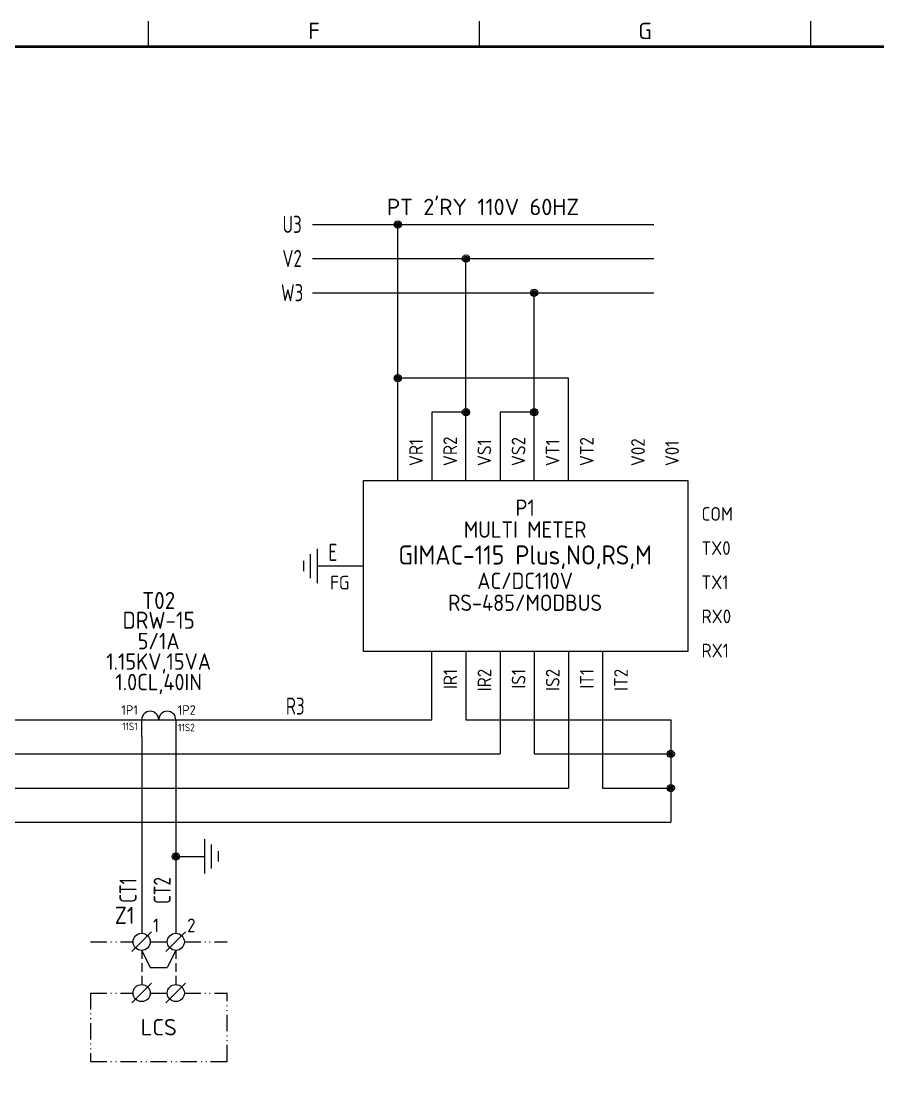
# Model space of a CAD drawing. Header units: millimetres. Extents: x 0 to 556, y 1 to 306.
# Drawn here: x 239.8 to 365.3, y 132.2 to 287.2 of the extents above; entities that cross this region are included whole.
import ezdxf
from ezdxf.enums import TextEntityAlignment as Align

# ---------------------------------------------------------------- set-up
doc = ezdxf.new("R2010")
doc.units = ezdxf.units.MM
doc.linetypes.add('ACAD_ISO12W100', pattern=[21, 12, -3, 0, -3, 0, -3])
doc.linetypes.add('HIDDEN', pattern=[0.375, 0.25, -0.125])
for name, color, linetype in [('MISC', 7, 'Continuous'), ('Normal Text', 7, 'Continuous'), ('Sheet Line', 3, 'Continuous'), ('Sheet Text', 2, 'Continuous'), ('SYMS', 7, 'Continuous'), ('TAGS', 7, 'Continuous'), ('TERMS', 7, 'Continuous'), ('WIRE(DEFAULT)', 7, 'Continuous'), ('WIRE_GREEN', 3, 'Continuous'), ('WIRE_RED', 1, 'Continuous'), ('WIREFIXED', 7, 'Continuous')]:
    doc.layers.add(name, color=color, linetype=linetype)
doc.layers.add('Sheet Out Line', color=2, linetype='Continuous', lineweight=50)
doc.styles.add('WD', font='ISOCP2.shx')
doc.styles.add('WD_IEC', font='ISOCP2.shx', dxfattribs={"width": 1.1, "height": 2.4, "bigfont": 'whgtxt.shx'})

# ---------------------------------------------------------------- blocks, each defined once
blk = doc.blocks.new('VH61_MULTIMFT1')
blk.add_lwpolyline([(0, 25), (47.5, 25), (47.5, 0), (0, 0)], close=True)
at = {"linetype": 'Continuous', "style": 'WD'}
for tag, p in [('TERM01', (6.7, 27.12)), ('TERM02', (11.7, 27.12)), ('TERM03', (16.7, 27.12)), ('TERM04', (21.7, 27.12)), ('TERM05', (26.7, 27.12)), ('TERM06', (31.7, 27.12)), ('TERM07', (39.2, 27.12)), ('TERM08', (44.2, 27.12))]:
    blk.add_attdef(tag, text='', height=2, rotation=90, dxfattribs=at).set_placement(p, align=Align.TOP_LEFT)
at = {"style": 'WD', "flags": 1}
for tag, p in [('X2TERM01', (5, 25)), ('X2TERM02', (10, 25)), ('X2TERM03', (15, 25)), ('X2TERM04', (20, 25)), ('X2TERM05', (25, 25)), ('X2TERM06', (30, 25)), ('X2TERM07', (37.5, 25)), ('X2TERM08', (42.5, 25))]:
    blk.add_attdef(tag, p, '', height=0.34, rotation=90, dxfattribs=at)
at = {"style": 'WD_IEC'}
for tag, height, p in [('TAG1', 2.4, (23.67, 21.04)), ('RATING12', 2.4, (23.67, 17.84)), ('RATING11', 2.8, (23.67, 14.12)), ('RATING1', 2.4, (23.67, 10.33)), ('RATING2', 2.4, (23.67, 7.13)), ('TEXT1', 2.4, (23.67, 3.93))]:
    blk.add_attdef(tag, text='', height=height, dxfattribs=at).set_placement(p, align=Align.MIDDLE_CENTER)
at = {"style": 'WD', "flags": 1}
for tag, p in [('X1TERM16', (47.5, 22.5)), ('X1TERM17', (47.5, 17.5)), ('X1TERM18', (47.5, 12.5)), ('X1TERM19', (47.5, 7.5)), ('X1TERM20', (47.5, 2.5))]:
    blk.add_attdef(tag, p, '', height=0.34, dxfattribs=at)
at = {"linetype": 'Continuous', "style": 'WD'}
for tag, p in [('TERM16', (49.51, 19.13)), ('TERM17', (49.51, 14.13)), ('TERM18', (49.51, 9.13)), ('TERM19', (49.51, 4.13)), ('TERM20', (49.51, -0.87))]:
    blk.add_attdef(tag, p, '', height=2, dxfattribs=at)
at = {"flags": 1}
for tag, height, style, p in [('X4TERM15', 0.34, 'WD', (0, 12.5)), ('INST', 1, 'WD_IEC', (-2.2, 3.75)), ('LOC', 1, 'WD_IEC', (-2.31, 2.41)), ('CAT', 1, 'WD_IEC', (-2.28, 1.08)), ('FAMILY', 1, 'WD_IEC', (-2.21, -0.31)), ('MFG', 1, 'WD_IEC', (-2.42, -1.61)), ('ASSYCODE', 1, 'WD_IEC', (-2.37, -2.9)), ('WDTAGALT', 1, 'WD_IEC', (-2.42, -4.39)), ('PEER_PINLIST', 1, 'WD_IEC', (-2.37, -5.68))]:
    blk.add_attdef(tag, text='', height=height, dxfattribs=dict(at, style=style)).set_placement(p, align=Align.RIGHT)
at = {"linetype": 'Continuous', "style": 'WD'}
blk.add_attdef('TERM15', text='', height=2, dxfattribs=at).set_placement((-2.08, 9.07), align=Align.RIGHT)
at = {"style": 'WD', "flags": 1}
for tag, p in [('X8TERM09', (10, 0)), ('X8TERM10', (15, 0)), ('X8TERM11', (20, 0)), ('X8TERM12', (25, 0)), ('X8TERM13', (30, 0)), ('X8TERM14', (35, 0))]:
    blk.add_attdef(tag, text='', height=0.34, rotation=90, dxfattribs=at).set_placement(p, align=Align.RIGHT)
at = {"linetype": 'Continuous', "style": 'WD'}
for tag, p in [('TERM09', (11.71, -2.55)), ('TERM10', (16.71, -2.55)), ('TERM11', (21.71, -2.55)), ('TERM12', (26.71, -2.55)), ('TERM13', (31.71, -2.55)), ('TERM14', (36.71, -2.55))]:
    blk.add_attdef(tag, text='', height=2, rotation=90, dxfattribs=at).set_placement(p, align=Align.TOP_RIGHT)
blk = doc.blocks.new('WDDOT')
for radius in [0.529, 0.33, 0.164]:
    blk.add_circle((0, 0), radius)
blk = doc.blocks.new('HGND3')
at = {"color": 3}
for p, q in [((-2.75, -1.75), (-2.75, 1.75)), ((-1.75, -2.5), (-1.75, 2.5)), ((-3.75, -0.75), (-3.75, 0.75)), ((0, 0), (-1.75, 0))]:
    blk.add_line(p, q, dxfattribs=at)
at = {"style": 'WD_IEC'}
for tag, p in [('INST', (2.1, 10.03)), ('LOC', (2.1, 6.53))]:
    blk.add_attdef(tag, text='', height=2.5, dxfattribs=at).set_placement(p, align=Align.RIGHT)
at = {"color": 3, "style": 'WD_IEC', "flags": 1}
blk.add_attdef('TAG1', text='', height=2.4, dxfattribs=at).set_placement((2, 3.39), align=Align.RIGHT)
at = {"style": 'WD_IEC', "flags": 1}
blk.add_attdef('X1TERM01', (0, 0), '', height=0.32, dxfattribs=at)
blk = doc.blocks.new('WD_WNH')
at = {"linetype": 'Continuous', "style": 'WD_IEC', "width": 0.8}
blk.add_attdef('WIRENO', text='', height=2.5, dxfattribs=at).set_placement((0, 0.75), align=Align.CENTER)
at = {"style": 'WD_IEC', "flags": 1}
for tag, p in [('W08USER', (0, 0.375)), ('W04USER', (0, 0.875)), ('W05USER', (0, 0.75)), ('W09USER', (0, 0.25)), ('W03USER', (0, 1)), ('W06USER', (0, 0.625)), ('W07USER', (0, 0.5)), ('W02USER', (0, 1.125)), ('W01USER', (0, 1.25)), ('W10USER', (0, 0.125))]:
    blk.add_attdef(tag, text='', height=0.08, dxfattribs=at).set_placement(p, align=Align.CENTER)
blk = doc.blocks.new('HDA1_CT1')
for p, q in [((-5, 0), (5, 0)), ((2.5, 0), (2.5, -2.5))]:
    blk.add_line(p, q)
for centre in [(-1.25, 0), (1.25, 0)]:
    blk.add_arc(centre, 1.25, 0, 180)
at = {"layer": 'SYMS'}
blk.add_line((-2.5, -2.5), (-2.5, 0), dxfattribs=at)
at = {"style": 'WD_IEC'}
for tag, height, p in [('TAG1', 2.5, (-0.01, 17.84)), ('RATING11', 2.5, (-0.01, 14.95)), ('RATING1', 2.4, (-0.01, 11.95)), ('RATING2', 2.4, (-0.01, 8.95)), ('RATING3', 2.4, (-0.01, 5.95)), ('RATING4', 2.4, (-0.01, 2.95))]:
    blk.add_attdef(tag, text='', height=height, dxfattribs=at).set_placement(p, align=Align.CENTER)
at = {"flags": 1}
for tag, p, height, style in [('INST', (9.44, 7.12), 1, 'WD_IEC'), ('LOC', (9.33, 5.86), 1, 'WD_IEC'), ('FAMILY', (9.34, 4.5), 1, 'WD_IEC'), ('CAT', (9.38, 3.25), 1, 'WD_IEC'), ('ASSYCODE', (9.19, 0.68), 1, 'WD_IEC'), ('MFG', (9.32, 2), 1, 'WD_IEC'), ('X4TERM01', (-5, 0), 0.08, 'WD'), ('X1TERM02', (5, 0), 0.08, 'WD'), ('X4TERM03', (-2.5, -2.5), 0.08, 'WD'), ('X1TERM04', (2.5, -2.5), 0.08, 'WD')]:
    blk.add_attdef(tag, p, '', height=height, dxfattribs=dict(at, style=style))
at = {"style": 'WD_IEC', "width": 1.05}
blk.add_attdef('TERM01', text='', height=1.4, dxfattribs=at).set_placement((-3.06, 0.31), align=Align.BOTTOM_RIGHT)
blk.add_attdef('TERM02', text='', height=1.4, dxfattribs=at).set_placement((2.78, 0.31), align=Align.BOTTOM_LEFT)
at = {"style": 'WD_IEC'}
blk.add_attdef('TERM03', text='', height=1.1, dxfattribs=at).set_placement((-3.09, -0.42), align=Align.TOP_RIGHT)
blk.add_attdef('TERM04', text='', height=1.1, dxfattribs=at).set_placement((2.84, -0.58), align=Align.TOP_LEFT)
blk = doc.blocks.new('HGND2')
at = {"color": 3}
for p, q in [((1.75, -2.5), (1.75, 2.5)), ((2.75, -1.75), (2.75, 1.75)), ((0, 0), (1.75, 0)), ((3.75, -0.75), (3.75, 0.75))]:
    blk.add_line(p, q, dxfattribs=at)
at = {"style": 'WD_IEC'}
for tag, p in [('INST', (10.12, 7)), ('LOC', (10.12, 3.5))]:
    blk.add_attdef(tag, text='', height=2.5, dxfattribs=at).set_placement(p, align=Align.RIGHT)
at = {"color": 3, "style": 'WD_IEC', "flags": 1}
blk.add_attdef('TAG1', (4, 0.13), '', height=2.4, dxfattribs=at)
at = {"style": 'WD_IEC', "flags": 1}
blk.add_attdef('X4TERM01', (0, 0), '', height=0.32, dxfattribs=at)
blk = doc.blocks.new('HT0W_TB1')
blk.add_circle((0, 0), 1.25)
at = {"layer": 'SYMS'}
blk.add_line((-1.44, -1.44), (1.44, 1.44), dxfattribs=at)
at = {"style": 'WD_IEC', "flags": 1}
for tag, p in [('INST', (-1.04, 7.87)), ('LOC', (-1.04, 4.87))]:
    blk.add_attdef(tag, text='', height=2.5, dxfattribs=at).set_placement(p, align=Align.BOTTOM_RIGHT)
at = {"style": 'WD_IEC'}
blk.add_attdef('TAGSTRIP', text='', height=2.5, dxfattribs=at).set_placement((-1.04, 1.87), align=Align.BOTTOM_RIGHT)
blk.add_attdef('TERM01', text='', height=2, dxfattribs=at).set_placement((1.66, 0.81), align=Align.BOTTOM_LEFT)
at = {"flags": 1}
for tag, p, height, style in [('X4LINK', (-1.25, 0), 0.01, 'WD'), ('X4TERM01', (-1.25, 0), 0.25, 'WD_IEC'), ('STRIPSEQ', (-0.02, -0.02), 0.025, 'WD_IEC'), ('X2TERM01', (0, 1.25), 0.25, 'WD_IEC'), ('X1LINK', (1.25, 0), 0.01, 'WD'), ('X1TERM01', (1.25, 0), 0.25, 'WD_IEC'), ('LINKTERM', (-0.02, -0.06), 0.025, 'WD_IEC'), ('X8TERM01', (0, -1.25), 0.25, 'WD_IEC')]:
    blk.add_attdef(tag, p, '', height=height, dxfattribs=dict(at, style=style))
at = {"style": 'WD_IEC', "flags": 1}
for tag, height, p in [('CAT', 1, (-1.95, -2.37)), ('MFG', 1, (-2.09, -3.63)), ('ASSYCODE', 1, (-2.04, -4.92)), ('DESC1', 2, (-1.78, -7.62)), ('DESC2', 2, (-1.78, -10.06)), ('DESC3', 2, (-1.78, -12.55))]:
    blk.add_attdef(tag, text='', height=height, dxfattribs=at).set_placement(p, align=Align.RIGHT)
blk = doc.blocks.new('HT0_TB1')
blk.add_circle((0, 0), 1.25)
at = {"layer": 'SYMS'}
blk.add_line((-1.44, -1.44), (1.44, 1.44), dxfattribs=at)
at = {"flags": 1}
for tag, p, height, style in [('X4LINK', (-1.25, 0), 0.01, 'WD'), ('X4TERM01', (-1.25, 0), 0.25, 'WD_IEC'), ('X2TERM01', (0, 1.25), 0.25, 'WD_IEC'), ('X1LINK', (1.25, 0), 0.01, 'WD'), ('X1TERM01', (1.25, 0), 0.25, 'WD_IEC'), ('X8TERM01', (0, -1.25), 0.25, 'WD_IEC')]:
    blk.add_attdef(tag, p, '', height=height, dxfattribs=dict(at, style=style))
blk = doc.blocks.new('WD_WNV')
at = {"linetype": 'Continuous', "style": 'WD_IEC', "width": 0.8}
blk.add_attdef('WIRENO', text='', height=2.5, rotation=90, dxfattribs=at).set_placement((-0.75, 0), align=Align.CENTER)
at = {"style": 'WD_IEC', "flags": 1}
for tag, p in [('W08USER', (-1, 0.375)), ('W04USER', (-1, 0.875)), ('W05USER', (-1, 0.75)), ('W09USER', (-1, 0.25)), ('W03USER', (-1, 1)), ('W06USER', (-1, 0.625)), ('W07USER', (-1, 0.5)), ('W02USER', (-1, 1.125)), ('W01USER', (-1, 1.25)), ('W10USER', (-1, 0.125))]:
    blk.add_attdef(tag, text='', height=0.08, dxfattribs=at).set_placement(p, align=Align.CENTER)
blk = doc.blocks.new('LSSA3')
at = {"layer": 'Sheet Line'}
for p, q in [((258.5, 283.5), (258.5, 287.25)), ((307, 283.5), (307, 287.25)), ((355.5, 283.5), (355.5, 287.25))]:
    blk.add_line(p, q, dxfattribs=at)
at = {"layer": 'Sheet Out Line'}
blk.add_lwpolyline([(16, 6.5), (404, 6.5), (404, 283.5), (16, 283.5)], close=True, dxfattribs=at)
at = {"style": 'WD_IEC', "width": 1.1}
for tag, height, p in [('DESC4', 2.4, (57.5, 39.5)), ('CUSTOMERS31', 3.8, (219, 38)), ('TITLE1', 3.6, (333, 37.5)), ('CUSTOMERS21', 3.8, (219, 35.25)), ('DESC3', 2.4, (57.5, 33.5)), ('CUSTOMERS32', 3.8, (219, 32.5)), ('TITLE2', 3.6, (333, 32.5)), ('CUSTOMERS22', 3.8, (219, 29.75)), ('RN', 3.5, (398, 28.75)), ('DESC2', 2.4, (57.5, 27.5)), ('CUSTOMERS33', 3.8, (219, 27)), ('TITLE3', 3.6, (333, 27.5)), ('DESC1', 2.4, (57.5, 21.5)), ('WORKNO', 3.5, (365.5, 18.5)), ('FILE', 2.4, (314, 18.5)), ('DESC0', 2.4, (57.5, 15.5)), ('SHN', 2.4, (395, 12)), ('TSH', 2.4, (401, 9))]:
    blk.add_attdef(tag, text='', height=height, dxfattribs=at).set_placement(p, align=Align.MIDDLE_CENTER)
at = {"style": 'WD_IEC'}
for tag, p in [('DATE4', (96.5, 39.5)), ('DRWN4', (111.5, 39.5)), ('DSGN4', (126.5, 39.5)), ('CHKD4', (141.5, 39.5)), ('APPD4', (156.5, 39.5)), ('DATE3', (96.5, 33.5)), ('DRWN3', (111.5, 33.5)), ('DSGN3', (126.5, 33.5)), ('CHKD3', (141.5, 33.5)), ('APPD3', (156.5, 33.5)), ('DATE2', (96.5, 27.5)), ('DRWN2', (111.5, 27.5)), ('DSGN2', (126.5, 27.5)), ('CHKD2', (141.5, 27.5)), ('APPD2', (156.5, 27.5)), ('DATE1', (96.5, 21.5)), ('DRWN1', (111.5, 21.5)), ('DSGN1', (126.5, 21.5)), ('CHKD1', (141.5, 21.5)), ('APPD1', (156.5, 21.5)), ('DATE0', (96.5, 15.5)), ('DRWN0', (111.5, 15.5)), ('DSGN0', (126.5, 15.5)), ('CHKD0', (141.5, 15.5)), ('APPD0', (156.5, 15.5))]:
    blk.add_attdef(tag, text='', height=2.4, dxfattribs=at).set_placement(p, align=Align.MIDDLE_CENTER)
at = {"style": 'WD_IEC', "width": 1.1}
for tag, p in [('DWG1ST', (345, 10.5)), ('DWGNO', (373.49, 10.5))]:
    blk.add_attdef(tag, text='', height=3.5, dxfattribs=at).set_placement(p, align=Align.MIDDLE_LEFT)
at = {"style": 'WD_IEC', "width": 1.1, "flags": 9}
blk.add_attdef('WD_TB', (0, 0), '', height=2.4, dxfattribs=at)
at = {"layer": 'Sheet Text', "style": 'WD_IEC', "width": 1.1}
for s, p in [('F', (282.75, 284.62)), ('G', (331.25, 284.62))]:
    blk.add_text(s, height=2.4, dxfattribs=at).set_placement(p, align=Align.CENTER)

msp = doc.modelspace()

# ---------------------------------------------------------------- linework, layer by layer
at = {"linetype": 'HIDDEN', "ltscale": 5}
for p, q in [((257.5, 151.25), (257.5, 146.25)), ((262.5, 151.25), (262.5, 146.25))]:
    msp.add_line(p, q, dxfattribs=at)
for p, q in [((257.5, 151.25), (258.75, 148.75)), ((262.5, 151.25), (261.25, 148.75))]:
    msp.add_line(p, q)
at = {"layer": 'Normal Text', "linetype": 'ACAD_ISO12W100', "ltscale": 0.2}
for p, q in [((250, 152.5), (256.25, 152.5)), ((258.75, 152.5), (261.25, 152.5)), ((263.75, 152.5), (270, 152.5)), ((250, 145), (256.25, 145)), ((250, 145), (250, 135)), ((258.75, 145), (261.25, 145)), ((263.75, 145), (270, 145)), ((270, 135), (270, 145)), ((250, 135), (270, 135))]:
    msp.add_line(p, q, dxfattribs=at)
at = {"layer": 'Normal Text'}
msp.add_line((258.75, 148.75), (261.25, 148.75), dxfattribs=at)
at = {"layer": 'WIRE(DEFAULT)', "linetype": 'Continuous'}
for p, q in [((300, 185), (300, 195)), ((305, 195), (305, 185)), ((310, 195), (310, 180)), ((315, 195), (315, 180)), ((320, 195), (320, 175)), ((325, 195), (325, 175)), ((305, 185), (335, 185)), ((335, 185), (335, 170)), ((315, 180), (335, 180)), ((325, 175), (335, 175)), ((180, 170), (335, 170))]:
    msp.add_line(p, q, dxfattribs=at)
at = {"layer": 'WIRE(DEFAULT)'}
for p, q in [((222.5, 185), (255, 185)), ((265, 185), (300, 185)), ((257.5, 182.5), (257.5, 153.75)), ((262.5, 182.5), (262.5, 182.5)), ((262.5, 182.5), (262.5, 153.75)), ((222.5, 180), (310, 180)), ((222.5, 175), (320, 175)), ((262.5, 165), (265, 165))]:
    msp.add_line(p, q, dxfattribs=at)
at = {"layer": 'WIRE_GREEN'}
for q in [(285, 207.5), (290, 207.5)]:
    msp.add_line((290, 207.5), q, dxfattribs=at)
at = {"layer": 'WIRE_RED'}
for p, q in [((282.5, 257.5), (332.5, 257.5)), ((282.5, 252.5), (332.5, 252.5)), ((282.5, 247.5), (332.5, 247.5))]:
    msp.add_line(p, q, dxfattribs=at)
at = {"layer": 'WIRE_RED', "linetype": 'Continuous'}
for p, q in [((295, 220), (295, 257.5)), ((305, 220), (305, 252.5)), ((315, 220), (315, 247.5)), ((320, 235), (295, 235)), ((320, 220), (320, 235)), ((305, 230), (300, 230)), ((300, 230), (300, 220)), ((315, 230), (310, 230)), ((310, 230), (310, 220))]:
    msp.add_line(p, q, dxfattribs=at)

# ---------------------------------------------------------------- block references
at = {"layer": 'SYMS'}
for name, p in [('LSSA3', (0, 0)), ('WDDOT', (295, 257.5)), ('WDDOT', (305, 252.5)), ('WDDOT', (315, 247.5)), ('HGND3', (285, 207.5)), ('HGND2', (265, 165)), ('WDDOT', (262.5, 165)), ('HT0_TB1', (257.5, 145)), ('HT0_TB1', (262.5, 145))]:
    msp.add_blockref(name, p, dxfattribs=at)
at = {"layer": 'SYMS', "linetype": 'Continuous'}
for p in [(295, 235), (305, 230), (315, 230), (335, 180), (335, 175)]:
    msp.add_blockref('WDDOT', p, dxfattribs=at)
at = {"layer": 'SYMS'}
ref = msp.add_blockref('VH61_MULTIMFT1', (290, 195), dxfattribs=at)
ref.add_attrib('RATING2', 'RS-485/MODBUS', dxfattribs={"layer": 'MISC', "height": 2.4, "style": 'WD_IEC'}).set_placement((313.67, 202.13), align=Align.MIDDLE_CENTER)
ref.add_attrib('RATING1', 'AC/DC110V', dxfattribs={"layer": 'MISC', "height": 2.4, "style": 'WD_IEC'}).set_placement((313.67, 205.33), align=Align.MIDDLE_CENTER)
ref.add_attrib('RATING11', 'GIMAC-115 Plus,NO,RS,M', dxfattribs={"layer": 'MISC', "height": 2.8, "style": 'WD_IEC'}).set_placement((313.67, 209.12), align=Align.MIDDLE_CENTER)
ref.add_attrib('RATING12', 'MULTI METER', dxfattribs={"layer": 'MISC', "height": 2.4, "style": 'WD_IEC'}).set_placement((313.67, 212.84), align=Align.MIDDLE_CENTER)
ref.add_attrib('TAG1', 'P1', dxfattribs={"layer": 'TAGS', "height": 2.4, "style": 'WD_IEC'}).set_placement((313.67, 216.04), align=Align.MIDDLE_CENTER)
ref.add_attrib('TERM15', 'FG', dxfattribs={"layer": 'TERMS', "linetype": 'Continuous', "height": 2, "style": 'WD'}).set_placement((287.92, 204.07), align=Align.RIGHT)
ref.add_attrib('TERM01', 'VR1', dxfattribs={"layer": 'TERMS', "linetype": 'Continuous', "height": 2, "rotation": 90, "style": 'WD'}).set_placement((296.7, 222.12), align=Align.TOP_LEFT)
ref.add_attrib('TERM20', 'RX1', (339.51, 194.13), dxfattribs={"layer": 'TERMS', "linetype": 'Continuous', "height": 2, "style": 'WD'})
ref.add_attrib('TERM19', 'RX0', (339.51, 199.13), dxfattribs={"layer": 'TERMS', "linetype": 'Continuous', "height": 2, "style": 'WD'})
ref.add_attrib('TERM18', 'TX1', (339.51, 204.13), dxfattribs={"layer": 'TERMS', "linetype": 'Continuous', "height": 2, "style": 'WD'})
ref.add_attrib('TERM17', 'TX0', (339.51, 209.13), dxfattribs={"layer": 'TERMS', "linetype": 'Continuous', "height": 2, "style": 'WD'})
ref.add_attrib('TERM16', 'COM', (339.51, 214.13), dxfattribs={"layer": 'TERMS', "linetype": 'Continuous', "height": 2, "style": 'WD'})
ref.add_attrib('TERM14', 'IT2', dxfattribs={"layer": 'TERMS', "linetype": 'Continuous', "height": 2, "rotation": 90, "style": 'WD'}).set_placement((326.71, 192.45), align=Align.TOP_RIGHT)
ref.add_attrib('TERM13', 'IT1', dxfattribs={"layer": 'TERMS', "linetype": 'Continuous', "height": 2, "rotation": 90, "style": 'WD'}).set_placement((321.71, 192.45), align=Align.TOP_RIGHT)
ref.add_attrib('TERM12', 'IS2', dxfattribs={"layer": 'TERMS', "linetype": 'Continuous', "height": 2, "rotation": 90, "style": 'WD'}).set_placement((316.71, 192.45), align=Align.TOP_RIGHT)
ref.add_attrib('TERM11', 'IS1', dxfattribs={"layer": 'TERMS', "linetype": 'Continuous', "height": 2, "rotation": 90, "style": 'WD'}).set_placement((311.71, 192.45), align=Align.TOP_RIGHT)
ref.add_attrib('TERM10', 'IR2', dxfattribs={"layer": 'TERMS', "linetype": 'Continuous', "height": 2, "rotation": 90, "style": 'WD'}).set_placement((306.71, 192.45), align=Align.TOP_RIGHT)
ref.add_attrib('TERM09', 'IR1', dxfattribs={"layer": 'TERMS', "linetype": 'Continuous', "height": 2, "rotation": 90, "style": 'WD'}).set_placement((301.71, 192.45), align=Align.TOP_RIGHT)
ref.add_attrib('TERM08', 'V01', dxfattribs={"layer": 'TERMS', "linetype": 'Continuous', "height": 2, "rotation": 90, "style": 'WD'}).set_placement((334.2, 222.12), align=Align.TOP_LEFT)
ref.add_attrib('TERM07', 'V02', dxfattribs={"layer": 'TERMS', "linetype": 'Continuous', "height": 2, "rotation": 90, "style": 'WD'}).set_placement((329.2, 222.12), align=Align.TOP_LEFT)
ref.add_attrib('TERM06', 'VT2', dxfattribs={"layer": 'TERMS', "linetype": 'Continuous', "height": 2, "rotation": 90, "style": 'WD'}).set_placement((321.7, 222.12), align=Align.TOP_LEFT)
ref.add_attrib('TERM05', 'VT1', dxfattribs={"layer": 'TERMS', "linetype": 'Continuous', "height": 2, "rotation": 90, "style": 'WD'}).set_placement((316.7, 222.12), align=Align.TOP_LEFT)
ref.add_attrib('TERM04', 'VS2', dxfattribs={"layer": 'TERMS', "linetype": 'Continuous', "height": 2, "rotation": 90, "style": 'WD'}).set_placement((311.7, 222.12), align=Align.TOP_LEFT)
ref.add_attrib('TERM03', 'VS1', dxfattribs={"layer": 'TERMS', "linetype": 'Continuous', "height": 2, "rotation": 90, "style": 'WD'}).set_placement((306.7, 222.12), align=Align.TOP_LEFT)
ref.add_attrib('TERM02', 'VR2', dxfattribs={"layer": 'TERMS', "linetype": 'Continuous', "height": 2, "rotation": 90, "style": 'WD'}).set_placement((301.7, 222.12), align=Align.TOP_LEFT)
ref = msp.add_blockref('HDA1_CT1', (260, 185), dxfattribs=at)
ref.add_attrib('TERM01', '1P1', dxfattribs={"layer": 'TERMS', "height": 1.4, "style": 'WD_IEC', "width": 1.05}).set_placement((256.94, 185.31), align=Align.BOTTOM_RIGHT)
ref.add_attrib('TERM02', '1P2', dxfattribs={"layer": 'TERMS', "height": 1.4, "style": 'WD_IEC', "width": 1.05}).set_placement((262.78, 185.31), align=Align.BOTTOM_LEFT)
ref.add_attrib('TERM03', '11S1', dxfattribs={"layer": 'TERMS', "height": 1.1, "style": 'WD_IEC'}).set_placement((256.91, 184.58), align=Align.TOP_RIGHT)
ref.add_attrib('TERM04', '11S2', dxfattribs={"layer": 'TERMS', "height": 1.1, "style": 'WD_IEC'}).set_placement((262.84, 184.42), align=Align.TOP_LEFT)
ref.add_attrib('RATING11', 'DRW-15', dxfattribs={"layer": 'MISC', "height": 2.5, "style": 'WD_IEC'}).set_placement((259.99, 198.32), align=Align.CENTER)
ref.add_attrib('RATING1', '5/1A', dxfattribs={"layer": 'MISC', "height": 2.4, "style": 'WD_IEC'}).set_placement((259.99, 195.32), align=Align.CENTER)
ref.add_attrib('RATING2', '1.15KV,15VA', dxfattribs={"layer": 'MISC', "height": 2.4, "style": 'WD_IEC'}).set_placement((259.99, 192.32), align=Align.CENTER)
ref.add_attrib('RATING3', '1.0CL,40IN', dxfattribs={"layer": 'MISC', "height": 2.4, "style": 'WD_IEC'}).set_placement((259.99, 189.32), align=Align.CENTER)
ref.add_attrib('TAG1', 'T02', dxfattribs={"layer": 'TAGS', "height": 2.5, "style": 'WD_IEC'}).set_placement((259.99, 201.21), align=Align.CENTER)
ref = msp.add_blockref('HT0W_TB1', (257.5, 152.5), dxfattribs=at)
ref.add_attrib('TAGSTRIP', 'Z1', dxfattribs={"layer": 'TAGS', "height": 2.5, "style": 'WD_IEC'}).set_placement((256.46, 154.37), align=Align.BOTTOM_RIGHT)
ref.add_attrib('TERM01', '1', dxfattribs={"layer": 'TERMS', "height": 2, "style": 'WD_IEC'}).set_placement((259.16, 153.31), align=Align.BOTTOM_LEFT)
ref = msp.add_blockref('HT0W_TB1', (262.5, 152.5), dxfattribs=at)
ref.add_attrib('TERM01', '2', dxfattribs={"layer": 'TERMS', "height": 2, "style": 'WD_IEC'}).set_placement((264.16, 153.31), align=Align.BOTTOM_LEFT)
at = {"layer": 'WIREFIXED'}
ref = msp.add_blockref('WD_WNH', (279.54, 255.51), dxfattribs=at)
ref.add_attrib('WIRENOF', 'U3', dxfattribs={"linetype": 'Continuous', "height": 2.5, "style": 'WD_IEC', "width": 0.8}).set_placement((279.54, 256.26), align=Align.CENTER)
ref = msp.add_blockref('WD_WNH', (279.54, 250.51), dxfattribs=at)
ref.add_attrib('WIRENOF', 'V2', dxfattribs={"linetype": 'Continuous', "height": 2.5, "style": 'WD_IEC', "width": 0.8}).set_placement((279.54, 251.26), align=Align.CENTER)
ref = msp.add_blockref('WD_WNH', (279.54, 245.51), dxfattribs=at)
ref.add_attrib('WIRENOF', 'W3', dxfattribs={"linetype": 'Continuous', "height": 2.5, "style": 'WD_IEC', "width": 0.8}).set_placement((279.54, 246.26), align=Align.CENTER)
ref = msp.add_blockref('WD_WNH', (285.5, 207.5), dxfattribs=at)
ref.add_attrib('WIRENOF', 'E', dxfattribs={"linetype": 'Continuous', "height": 2.5, "style": 'WD_IEC', "width": 0.8}).set_placement((285.5, 208.25), align=Align.CENTER)
ref = msp.add_blockref('WD_WNH', (280, 185), dxfattribs=at)
ref.add_attrib('WIRENOF', 'R3', dxfattribs={"linetype": 'Continuous', "height": 2.5, "style": 'WD_IEC', "width": 0.8}).set_placement((280, 185.75), align=Align.CENTER)
ref = msp.add_blockref('WD_WNV', (257.5, 160), dxfattribs=at)
ref.add_attrib('WIRENOF', 'CT1', dxfattribs={"linetype": 'Continuous', "height": 2.5, "rotation": 90, "style": 'WD_IEC', "width": 0.8}).set_placement((256.75, 160), align=Align.CENTER)
ref = msp.add_blockref('WD_WNV', (262.5, 160), dxfattribs=at)
ref.add_attrib('WIRENOF', 'CT2', dxfattribs={"linetype": 'Continuous', "height": 2.5, "rotation": 90, "style": 'WD_IEC', "width": 0.8}).set_placement((261.75, 160), align=Align.CENTER)

# ---------------------------------------------------------------- texts
at = {"linetype": 'ACAD_ISO12W100', "insert": (307.5, 258.86), "char_height": 2.4, "width": 31.2017, "attachment_point": 8, "line_spacing_factor": 0.875, "style": 'WD_IEC'}
msp.add_mtext("PT 2'RY 110V 60HZ", dxfattribs=at)
at = {"layer": 'Normal Text', "insert": (260, 140), "char_height": 2.4, "width": 5, "attachment_point": 5, "style": 'WD_IEC'}
msp.add_mtext('LCS', dxfattribs=at)

doc.saveas('drawing.dxf')
